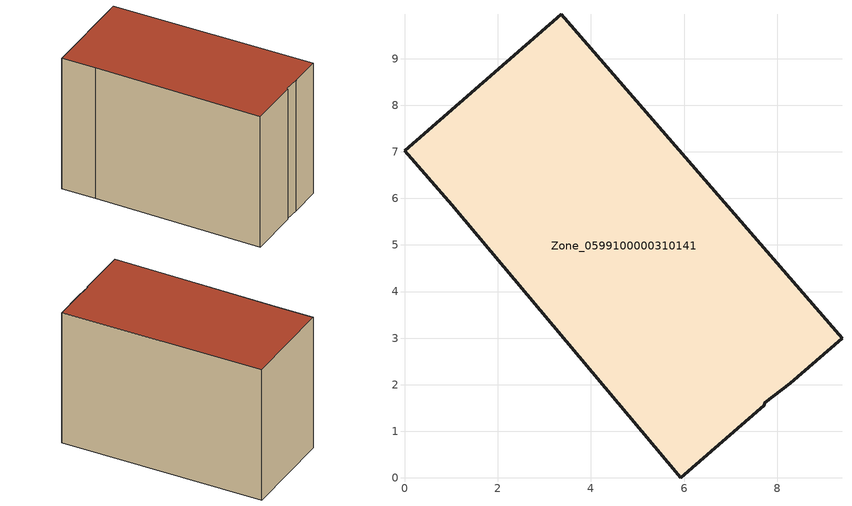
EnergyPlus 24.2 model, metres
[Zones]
Zone_0599100000310141
 floor ground (C_G): 1.01,5.86 0,7.02 3.36,9.96 9.39,3 8.28,2.04 7.73,1.61 7.72,1.55 5.93,0 z0
 wall outside (C_F): 8.28,2.04 9.39,3 3.36,9.96 0,7.02 1.01,5.86 5.93,0 7.72,1.55 7.73,1.61 8.28,2.04 z0:6.29
 roof outside (C_R): 5.93,0 7.72,1.55 7.73,1.61 8.28,2.04 9.39,3 3.36,9.96 0,7.02 1.01,5.86 z6.29
[BUILDING]
Pand.0599100000310141: North Axis=0; Terrain=City; Loads Convergence Tolerance Value=0.04; Temperature Convergence Tolerance Value=0.4; Solar Distribution=FullExterior; Maximum Number of Warmup Days=25; Minimum Number of Warmup Days=1
[Site:Location]
Rotterdam.The.Hague.AP_ZH_NLD Design_Conditions: Latitude=51.96; Longitude=4.45; Time Zone=1; Elevation=-4.5
[SITE:GROUNDTEMPERATURE:BUILDINGSURFACE]
18, 18, 18, 18, 18, 18, 18, 18, 18, 18, 18, 18
[MATERIAL] Thermal Absorptance=0.9; Solar Absorptance=0.7; Visible Absorptance=0.7
Name | Roughness | Thickness | Conductivity | Density | Specific Heat
G.TI.1946 | MediumSmooth | 0.15 | 1 | 540 | 1210
F.TI.1946 | Rough | 0.3 | 0.857143 | 1920 | 840
R.TI.1946 | MediumRough | 0.2 | 0.1 | 1500 | 1000
[CONSTRUCTION]
C_G: G.TI.1946
C_F: F.TI.1946
C_R: R.TI.1946
[ZONE]
Zone_0599100000310141: Type=1; Multiplier=1; Ceiling Height=Autocalculate; Volume=Autocalculate; Floor Area=autocalculate; Part of Total Floor Area=Yes
[ZONEINFILTRATION:DESIGNFLOWRATE]
Infil_Zone_0599100000310141: Zone or ZoneList or Space or SpaceList=Zone_0599100000310141; Schedule=AlwaysOn; Design Flow Rate Calculation Method=Flow/Area; Flow Rate per Floor Area=0.003; Constant Term Coefficient=1; Temperature Term Coefficient=0; Velocity Term Coefficient=0; Velocity Squared Term Coefficient=0
[HVACTEMPLATE:ZONE:IDEALLOADSAIRSYSTEM]
Zone_0599100000310141: Maximum Heating Supply Air Temperature=50; Minimum Cooling Supply Air Temperature=13; Maximum Heating Supply Air Humidity Ratio=0.0156; Minimum Cooling Supply Air Humidity Ratio=0.0077; Heating Limit=NoLimit; Cooling Limit=NoLimit; Dehumidification Control Type=ConstantSensibleHeatRatio; Cooling Sensible Heat Ratio=0.7; Dehumidification Setpoint=60; Humidification Control Type=None; Humidification Setpoint=30; Outdoor Air Method=None; Outdoor Air Flow Rate per Person=0.00944; Outdoor Air Flow Rate per Zone Floor Area=0; Outdoor Air Flow Rate per Zone=0; Demand Controlled Ventilation Type=None; Outdoor Air Economizer Type=NoEconomizer; Heat Recovery Type=None; Sensible Heat Recovery Effectiveness=0.7; Latent Heat Recovery Effectiveness=0.65
[ZONECONTROL:THERMOSTAT]
ThermostatControl_Zone_0599100000310141: Zone or ZoneList=Zone_0599100000310141; Control Type Schedule=DualSetpointControlType; Control 1=Thermostat_Zone_0599100000310141; Temperature Difference Between Cutout And Setpoint=0
[THERMOSTATSETPOINT:DUALSETPOINT]
Thermostat_Zone_0599100000310141: Heating Setpoint Temperature Schedule=HeatingSetpoint_Zone_0599100000310141; Cooling Setpoint Temperature Schedule=CoolingSetpoint_Zone_0599100000310141
[SCHEDULE:COMPACT]
HeatingSetpoint_Zone_0599100000310141: Through: 12/31, For: AllDays, Until: 24:00, 21
CoolingSetpoint_Zone_0599100000310141: Through: 12/31, For: AllDays, Until: 24:00, 24
DualSetpointControlType: Through: 12/31, For: AllDays, Until: 24:00, 4
AlwaysOn: Through: 12/31, For: AllDays, Until: 24:00, 1
